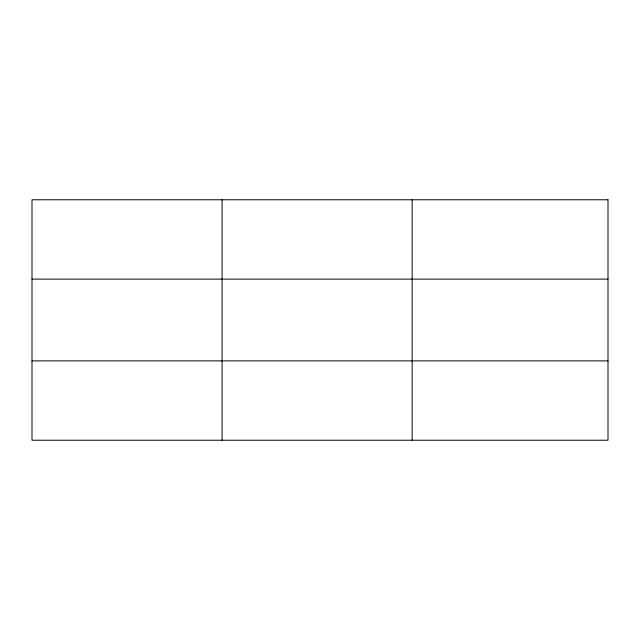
<?xml version="1.0" encoding="UTF-8"?>
<svg xmlns="http://www.w3.org/2000/svg" width="640" height="640" viewBox="0 0 640 640"><rect width="100%" height="100%" fill="white"/><g stroke="black" fill="none" stroke-linecap="round" stroke-linejoin="round"><path stroke-width="0.96" d="M222.08 199.776L222.08 440.224M412.16 199.776L412.16 440.224M32 279.12L608 279.12M32 360.88L608 360.88M608 199.776L608 440.224L32 440.224L32 199.776L608 199.776"/></g></svg>
